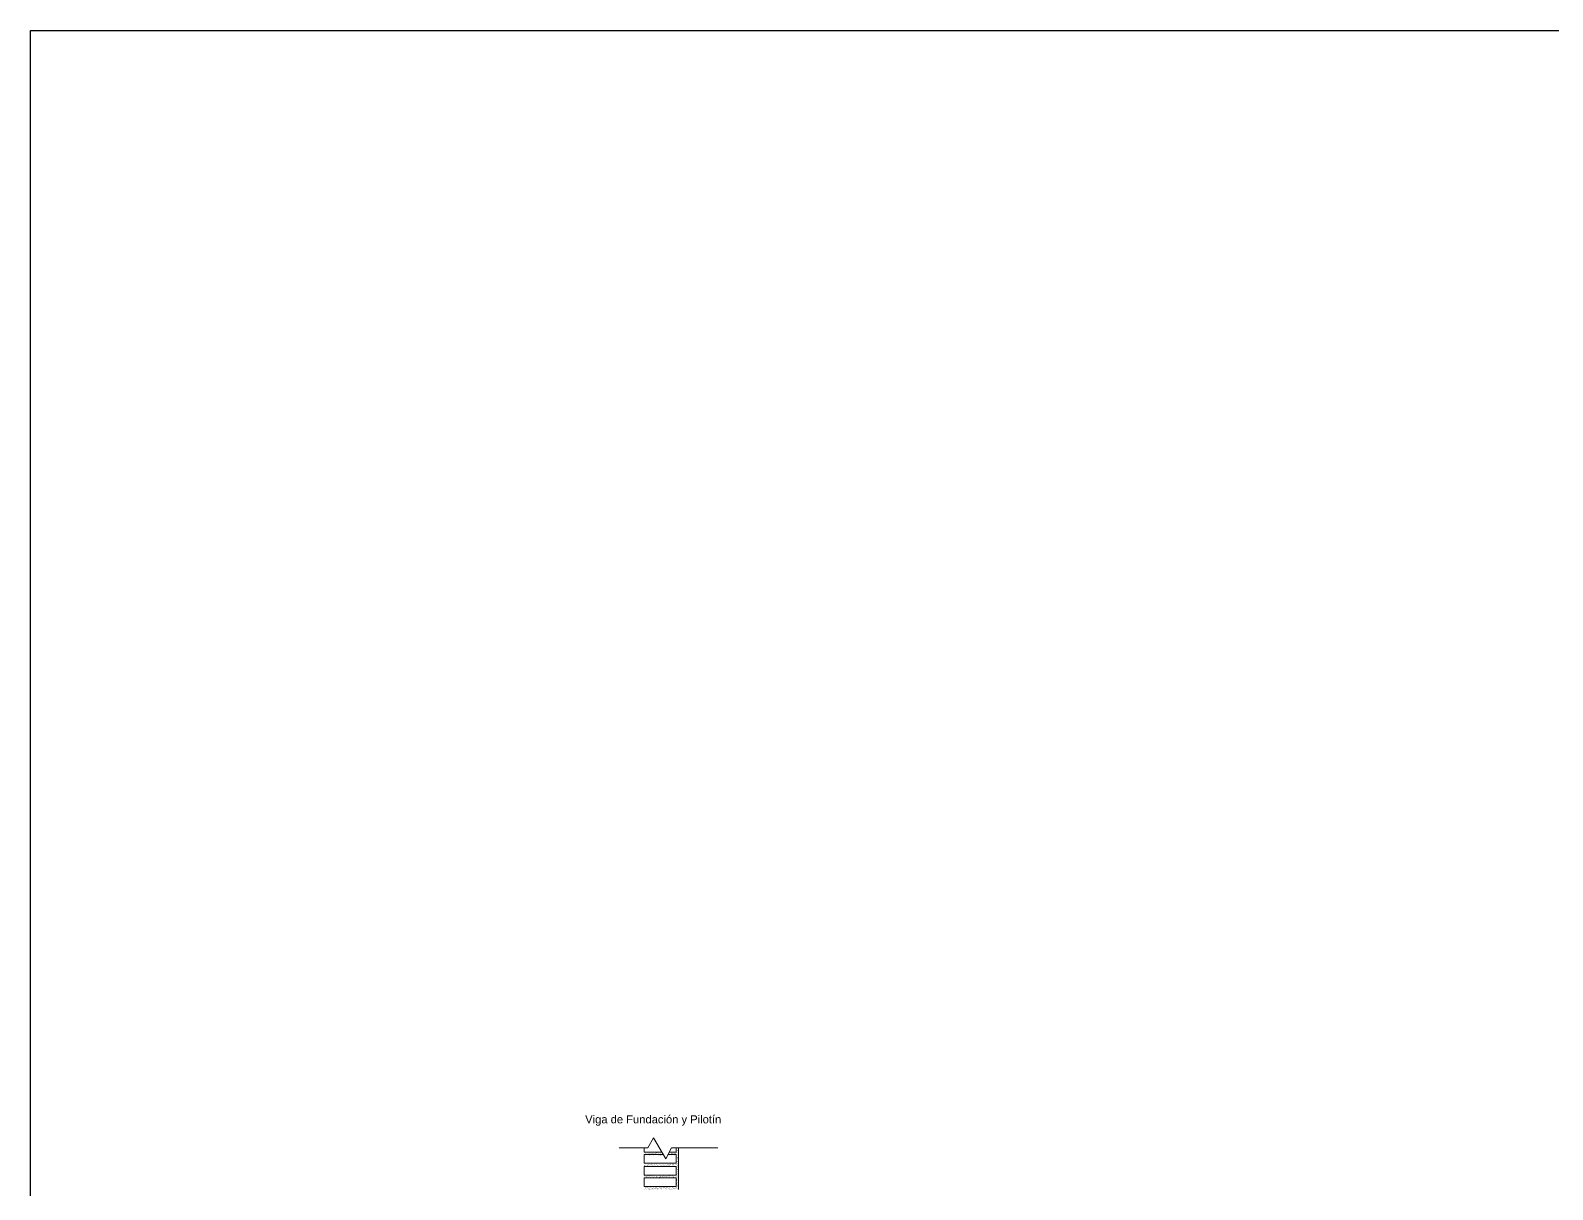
# Model space of a CAD drawing. Header units: millimetres. Extents: x 265 to 899, y -178 to 32.
# Drawn here: x 654.64 to 664.15, y -118 to -110.76 of the extents above; entities that cross this region are included whole.
import ezdxf

# ---------------------------------------------------------------- set-up
doc = ezdxf.new("R2010")
doc.units = ezdxf.units.MM
doc.header["$LTSCALE"] = 0.1
doc.header["$MEASUREMENT"] = 0
doc.linetypes.add('CONTINUA', pattern=[200, 100, 100])
doc.layers.add('00_ARQ_VISTA ATRAS', color=5, linetype='CONTINUA', lineweight=20)
doc.layers.add('00_EST_TEXTO', color=6, linetype='Continuous', lineweight=9)
doc.layers.add('00_EST_NoImprimir', color=1, linetype='Continuous', plot=False)
doc.styles.add('ARIAL', font='arial.ttf', dxfattribs={"height": 0.15})

msp = doc.modelspace()

# ---------------------------------------------------------------- linework, layer by layer
at = {"layer": '00_ARQ_VISTA ATRAS', "color": 1}
for p, q in [((658.4741, -117.7379), (658.4741, -117.7651)), ((658.6741, -117.7651), (658.6741, -117.7379)), ((658.4741, -117.7651), (658.5857, -117.7651)), ((658.631, -117.7651), (658.6741, -117.7651)), ((658.6741, -117.9101), (658.6741, -117.8715))]:
    msp.add_line(p, q, dxfattribs=at)
at = {"layer": '00_ARQ_VISTA ATRAS'}
msp.add_line((658.689, -117.9989), (658.689, -117.7379), dxfattribs=at)
at = {"layer": '00_ARQ_VISTA ATRAS', "linetype": 'Continuous'}
for p, q in [((658.4749, -117.7769), (658.4749, -117.7769)), ((658.4761, -117.778), (658.4761, -117.778)), ((658.4776, -117.7799), (658.4776, -117.7799)), ((658.481, -117.7795), (658.481, -117.7795)), ((658.4816, -117.7715), (658.4816, -117.7715)), ((658.4819, -117.7832), (658.4819, -117.7832)), ((658.4823, -117.78), (658.4823, -117.78)), ((658.4843, -117.7733), (658.4843, -117.7733)), ((658.4864, -117.7788), (658.4864, -117.7788)), ((658.4911, -117.7732), (658.4911, -117.7732)), ((658.4943, -117.7797), (658.4943, -117.7797)), ((658.4947, -117.7711), (658.4947, -117.7711)), ((658.4953, -117.7776), (658.4953, -117.7776)), ((658.4959, -117.7722), (658.4959, -117.7722)), ((658.4987, -117.7771), (658.4987, -117.7771)), ((658.5001, -117.7794), (658.5001, -117.7794)), ((658.5017, -117.7775), (658.5017, -117.7775)), ((658.5021, -117.7715), (658.5021, -117.7715)), ((658.5041, -117.7764), (658.5041, -117.7764)), ((658.5049, -117.7733), (658.5049, -117.7733)), ((658.508, -117.7733), (658.508, -117.7733)), ((658.5082, -117.7835), (658.5082, -117.7835)), ((658.5094, -117.7846), (658.5094, -117.7846)), ((658.5131, -117.7753), (658.5131, -117.7753)), ((658.5149, -117.7797), (658.5149, -117.7797)), ((658.5165, -117.7748), (658.5165, -117.7748)), ((658.5173, -117.7792), (658.5173, -117.7792)), ((658.5215, -117.7717), (658.5215, -117.7717)), ((658.5218, -117.7741), (658.5218, -117.7741)), ((658.5226, -117.7715), (658.5226, -117.7715)), ((658.5254, -117.7732), (658.5254, -117.7732)), ((658.5258, -117.7727), (658.5258, -117.7727)), ((658.528, -117.7777), (658.528, -117.7777)), ((658.5293, -117.7788), (658.5293, -117.7788)), ((658.5308, -117.7729), (658.5308, -117.7729)), ((658.5342, -117.7725), (658.5342, -117.7725)), ((658.5342, -117.7793), (658.5342, -117.7793)), ((658.535, -117.7841), (658.535, -117.7841)), ((658.5354, -117.7796), (658.5354, -117.7796)), ((658.5396, -117.7718), (658.5396, -117.7718)), ((658.5431, -117.7714), (658.5431, -117.7714)), ((658.5431, -117.7724), (658.5431, -117.7724)), ((658.5459, -117.7732), (658.5459, -117.7732)), ((658.5479, -117.7719), (658.5479, -117.7719)), ((658.5485, -117.7706), (658.5485, -117.7706)), ((658.5491, -117.773), (658.5491, -117.773)), ((658.552, -117.7701), (658.552, -117.7701)), ((658.552, -117.7786), (658.552, -117.7786)), ((658.5548, -117.7783), (658.5548, -117.7783)), ((658.5559, -117.7796), (658.5559, -117.7796)), ((658.5599, -117.7725), (658.5599, -117.7725)), ((658.5614, -117.7843), (658.5614, -117.7843)), ((658.5636, -117.7714), (658.5636, -117.7714)), ((658.5664, -117.7732), (658.5664, -117.7732)), ((658.5692, -117.7784), (658.5692, -117.7784)), ((658.5724, -117.7845), (658.5724, -117.7845)), ((658.5746, -117.7725), (658.5746, -117.7725)), ((658.5758, -117.7841), (658.5758, -117.7841)), ((658.5764, -117.7795), (658.5764, -117.7795)), ((658.5777, -117.7719), (658.5777, -117.7719)), ((658.5781, -117.7846), (658.5781, -117.7846)), ((658.5811, -117.7834), (658.5811, -117.7834)), ((658.5812, -117.7785), (658.5812, -117.7785)), ((658.5824, -117.7796), (658.5824, -117.7796)), ((658.5842, -117.7714), (658.5842, -117.7714)), ((658.5861, -117.7785), (658.5861, -117.7785)), ((658.5869, -117.7731), (658.5869, -117.7731)), ((658.5881, -117.7849), (658.5881, -117.7849)), ((658.5901, -117.7822), (658.5901, -117.7822)), ((658.5935, -117.7817), (658.5935, -117.7817)), ((658.6256, -117.7775), (658.6256, -117.7775)), ((658.628, -117.7731), (658.628, -117.7731)), ((658.629, -117.777), (658.629, -117.777)), ((658.6296, -117.7711), (658.6296, -117.7711)), ((658.63, -117.7838), (658.63, -117.7838)), ((658.6343, -117.7793), (658.6343, -117.7793)), ((658.6344, -117.7763), (658.6344, -117.7763)), ((658.6355, -117.7804), (658.6355, -117.7804)), ((658.638, -117.7777), (658.638, -117.7777)), ((658.638, -117.7794), (658.638, -117.7794)), ((658.6433, -117.7752), (658.6433, -117.7752)), ((658.6457, -117.7712), (658.6457, -117.7712)), ((658.6467, -117.7747), (658.6467, -117.7747)), ((658.6469, -117.7709), (658.6469, -117.7709)), ((658.6473, -117.7836), (658.6473, -117.7836)), ((658.6485, -117.773), (658.6485, -117.773)), ((658.6521, -117.774), (658.6521, -117.774)), ((658.6541, -117.7735), (658.6541, -117.7735)), ((658.6553, -117.7746), (658.6553, -117.7746)), ((658.6558, -117.7771), (658.6558, -117.7771)), ((658.6585, -117.7794), (658.6585, -117.7794)), ((658.661, -117.7728), (658.661, -117.7728)), ((658.6611, -117.7799), (658.6611, -117.7799)), ((658.6637, -117.771), (658.6637, -117.771)), ((658.6641, -117.7837), (658.6641, -117.7837)), ((658.6645, -117.7724), (658.6645, -117.7724)), ((658.6663, -117.7712), (658.6663, -117.7712)), ((658.669, -117.773), (658.669, -117.773)), ((658.6698, -117.7717), (658.6698, -117.7717)), ((658.673, -117.7768), (658.673, -117.7768)), ((658.6743, -117.8149), (658.6743, -117.8149)), ((658.6744, -117.7895), (658.6744, -117.7895)), ((658.6745, -117.8289), (658.6745, -117.8289)), ((658.6746, -117.7923), (658.6746, -117.7923)), ((658.6747, -117.8276), (658.6747, -117.8276)), ((658.6748, -117.8164), (658.6748, -117.8164)), ((658.6751, -117.7689), (658.6751, -117.7689)), ((658.6759, -117.7879), (658.6759, -117.7879)), ((658.676, -117.8176), (658.676, -117.8176)), ((658.6761, -117.7538), (658.6761, -117.7538)), ((658.6764, -117.8391), (658.6764, -117.8391)), ((658.6766, -117.8049), (658.6766, -117.8049)), ((658.6769, -117.8042), (658.6769, -117.8042)), ((658.6788, -117.7705), (658.6788, -117.7705)), ((658.679, -117.7794), (658.679, -117.7794)), ((658.6793, -117.8216), (658.6793, -117.8216)), ((658.6797, -117.806), (658.6797, -117.806)), ((658.6809, -117.7741), (658.6809, -117.7741)), ((658.6811, -117.7576), (658.6811, -117.7576)), ((658.6811, -117.7983), (658.6811, -117.7983)), ((658.6815, -117.7531), (658.6815, -117.7531)), ((658.6815, -117.7547), (658.6815, -117.7547)), ((658.6815, -117.7703), (658.6815, -117.7703)), ((658.6818, -117.8228), (658.6818, -117.8228)), ((658.6819, -117.783), (658.6819, -117.783)), ((658.682, -117.8042), (658.682, -117.8042)), ((658.6822, -117.77), (658.6822, -117.77)), ((658.6822, -117.8207), (658.6822, -117.8207)), ((658.6823, -117.7994), (658.6823, -117.7994)), ((658.6824, -117.7957), (658.6824, -117.7957)), ((658.6827, -117.8212), (658.6827, -117.8212)), ((658.6828, -117.8084), (658.6828, -117.8084)), ((658.6832, -117.8211), (658.6832, -117.8211)), ((658.6836, -117.8338), (658.6836, -117.8338)), ((658.6842, -117.7564), (658.6842, -117.7564)), ((658.6844, -117.7959), (658.6844, -117.7959)), ((658.6849, -117.7868), (658.6849, -117.7868)), ((658.685, -117.8225), (658.685, -117.8225)), ((658.6854, -117.8379), (658.6854, -117.8379)), ((658.6868, -117.7712), (658.6868, -117.7712)), ((658.6872, -117.7559), (658.6872, -117.7559)), ((658.6874, -117.7801), (658.6874, -117.7801)), ((658.6875, -117.8372), (658.6875, -117.8372)), ((658.6876, -117.7693), (658.6876, -117.7693)), ((658.6881, -117.8046), (658.6881, -117.8046)), ((658.6881, -117.8205), (658.6881, -117.8205)), ((658.6883, -117.7863), (658.6883, -117.7863)), ((658.6883, -117.8288), (658.6883, -117.8288)), ((658.6886, -117.7812), (658.6886, -117.7812)), ((658.6888, -117.8374), (658.6888, -117.8374)), ((658.6891, -117.7515), (658.6891, -117.7515)), ((658.4746, -117.8458), (658.4746, -117.8458)), ((658.4752, -117.8485), (658.4752, -117.8485)), ((658.4753, -117.9118), (658.4753, -117.9118)), ((658.4764, -117.8496), (658.4764, -117.8496)), ((658.4764, -117.9166), (658.4764, -117.9166)), ((658.4765, -117.8501), (658.4765, -117.8501)), ((658.4776, -117.923), (658.4776, -117.923)), ((658.4785, -117.9131), (658.4785, -117.9131)), ((658.4788, -117.9241), (658.4788, -117.9241)), ((658.4818, -117.9159), (658.4818, -117.9159)), ((658.4841, -117.8473), (658.4841, -117.8473)), ((658.4843, -117.8435), (658.4843, -117.8435)), ((658.4868, -117.9197), (658.4868, -117.9197)), ((658.4876, -117.8469), (658.4876, -117.8469)), ((658.4876, -117.8541), (658.4876, -117.8541)), ((658.4884, -117.9201), (658.4884, -117.9201)), ((658.4907, -117.9147), (658.4907, -117.9147)), ((658.4909, -117.9112), (658.4909, -117.9112)), ((658.4912, -117.9219), (658.4912, -117.9219)), ((658.4929, -117.8462), (658.4929, -117.8462)), ((658.4936, -117.8494), (658.4936, -117.8494)), ((658.4941, -117.9142), (658.4941, -117.9142)), ((658.4951, -117.8457), (658.4951, -117.8457)), ((658.4957, -117.9129), (658.4957, -117.9129)), ((658.4959, -117.9118), (658.4959, -117.9118)), ((658.4963, -117.8443), (658.4963, -117.8443)), ((658.4974, -117.9172), (658.4974, -117.9172)), ((658.4986, -117.9183), (658.4986, -117.9183)), ((658.4995, -117.9135), (658.4995, -117.9135)), ((658.5019, -117.845), (658.5019, -117.845)), ((658.5021, -117.8429), (658.5021, -117.8429)), ((658.5028, -117.8503), (658.5028, -117.8503)), ((658.504, -117.8514), (658.504, -117.8514)), ((658.5044, -117.9236), (658.5044, -117.9236)), ((658.5046, -117.9191), (658.5046, -117.9191)), ((658.5053, -117.8445), (658.5053, -117.8445)), ((658.5082, -117.8541), (658.5082, -117.8541)), ((658.5084, -117.9124), (658.5084, -117.9124)), ((658.5089, -117.9201), (658.5089, -117.9201)), ((658.5105, -117.8495), (658.5105, -117.8495)), ((658.5107, -117.8438), (658.5107, -117.8438)), ((658.5117, -117.9219), (658.5117, -117.9219)), ((658.5119, -117.9119), (658.5119, -117.9119)), ((658.5126, -117.913), (658.5126, -117.913)), ((658.5156, -117.8457), (658.5156, -117.8457)), ((658.5164, -117.9118), (658.5164, -117.9118)), ((658.5172, -117.9112), (658.5172, -117.9112)), ((658.5172, -117.9114), (658.5172, -117.9114)), ((658.5184, -117.9125), (658.5184, -117.9125)), ((658.5194, -117.8427), (658.5194, -117.8427)), ((658.5196, -117.8426), (658.5196, -117.8426)), ((658.5219, -117.9189), (658.5219, -117.9189)), ((658.5226, -117.8446), (658.5226, -117.8446)), ((658.5231, -117.8422), (658.5231, -117.8422)), ((658.5239, -117.8457), (658.5239, -117.8457)), ((658.5242, -117.9178), (658.5242, -117.9178)), ((658.5283, -117.8489), (658.5283, -117.8489)), ((658.5284, -117.8415), (658.5284, -117.8415)), ((658.5287, -117.854), (658.5287, -117.854)), ((658.5295, -117.9201), (658.5295, -117.9201)), ((658.5296, -117.8509), (658.5296, -117.8509)), ((658.5304, -117.9123), (658.5304, -117.9123)), ((658.5307, -117.9238), (658.5307, -117.9238)), ((658.5308, -117.925), (658.5308, -117.925)), ((658.532, -117.9249), (658.532, -117.9249)), ((658.5322, -117.9218), (658.5322, -117.9218)), ((658.5361, -117.8457), (658.5361, -117.8457)), ((658.5362, -117.8428), (658.5362, -117.8428)), ((658.5369, -117.9117), (658.5369, -117.9117)), ((658.5374, -117.8403), (658.5374, -117.8403)), ((658.5387, -117.9189), (658.5387, -117.9189)), ((658.544, -117.912), (658.544, -117.912)), ((658.5455, -117.8486), (658.5455, -117.8486)), ((658.5476, -117.9121), (658.5476, -117.9121)), ((658.548, -117.9248), (658.548, -117.9248)), ((658.5492, -117.854), (658.5492, -117.854)), ((658.5494, -117.8451), (658.5494, -117.8451)), ((658.55, -117.92), (658.55, -117.92)), ((658.55, -117.924), (658.55, -117.924)), ((658.5506, -117.918), (658.5506, -117.918)), ((658.5518, -117.9191), (658.5518, -117.9191)), ((658.5528, -117.9218), (658.5528, -117.9218)), ((658.5534, -117.9235), (658.5534, -117.9235)), ((658.554, -117.8421), (658.554, -117.8421)), ((658.5545, -117.8548), (658.5545, -117.8548)), ((658.556, -117.8511), (658.556, -117.8511)), ((658.5565, -117.9183), (658.5565, -117.9183)), ((658.5567, -117.8456), (658.5567, -117.8456)), ((658.5572, -117.8523), (658.5572, -117.8523)), ((658.5574, -117.9117), (658.5574, -117.9117)), ((658.5575, -117.9244), (658.5575, -117.9244)), ((658.5588, -117.9228), (658.5588, -117.9228)), ((658.5612, -117.8542), (658.5612, -117.8542)), ((658.5624, -117.8487), (658.5624, -117.8487)), ((658.5645, -117.9122), (658.5645, -117.9122)), ((658.5646, -117.8538), (658.5646, -117.8538)), ((658.5649, -117.9249), (658.5649, -117.9249)), ((658.5677, -117.9216), (658.5677, -117.9216)), ((658.5697, -117.8539), (658.5697, -117.8539)), ((658.57, -117.8531), (658.57, -117.8531)), ((658.5704, -117.9122), (658.5704, -117.9122)), ((658.5705, -117.92), (658.5705, -117.92)), ((658.5712, -117.9212), (658.5712, -117.9212)), ((658.5713, -117.8419), (658.5713, -117.8419)), ((658.5716, -117.9133), (658.5716, -117.9133)), ((658.5717, -117.8546), (658.5717, -117.8546)), ((658.5733, -117.9218), (658.5733, -117.9218)), ((658.5738, -117.9181), (658.5738, -117.9181)), ((658.5758, -117.8454), (658.5758, -117.8454)), ((658.5765, -117.9205), (658.5765, -117.9205)), ((658.577, -117.8465), (658.577, -117.8465)), ((658.5772, -117.8456), (658.5772, -117.8456)), ((658.5773, -117.9186), (658.5773, -117.9186)), ((658.578, -117.9116), (658.578, -117.9116)), ((658.5789, -117.8519), (658.5789, -117.8519)), ((658.5802, -117.8481), (658.5802, -117.8481)), ((658.5823, -117.8514), (658.5823, -117.8514)), ((658.5823, -117.9116), (658.5823, -117.9116)), ((658.5827, -117.8517), (658.5827, -117.8517)), ((658.5827, -117.9243), (658.5827, -117.9243)), ((658.5839, -117.9246), (658.5839, -117.9246)), ((658.5855, -117.9193), (658.5855, -117.9193)), ((658.5877, -117.8507), (658.5877, -117.8507)), ((658.5882, -117.842), (658.5882, -117.842)), ((658.5886, -117.8547), (658.5886, -117.8547)), ((658.5889, -117.9188), (658.5889, -117.9188)), ((658.5903, -117.8539), (658.5903, -117.8539)), ((658.5906, -117.9182), (658.5906, -117.9182)), ((658.591, -117.92), (658.591, -117.92)), ((658.5938, -117.9217), (658.5938, -117.9217)), ((658.5943, -117.9181), (658.5943, -117.9181)), ((658.5967, -117.8496), (658.5967, -117.8496)), ((658.5968, -117.8407), (658.5968, -117.8407)), ((658.5971, -117.9128), (658.5971, -117.9128)), ((658.5975, -117.8479), (658.5975, -117.8479)), ((658.5977, -117.8456), (658.5977, -117.8456)), ((658.5985, -117.9116), (658.5985, -117.9116)), ((658.5995, -117.9113), (658.5995, -117.9113)), ((658.5999, -117.924), (658.5999, -117.924)), ((658.6001, -117.8491), (658.6001, -117.8491)), ((658.6025, -117.8459), (658.6025, -117.8459)), ((658.6032, -117.9169), (658.6032, -117.9169)), ((658.6037, -117.9188), (658.6037, -117.9188)), ((658.6049, -117.9199), (658.6049, -117.9199)), ((658.6054, -117.8484), (658.6054, -117.8484)), ((658.606, -117.8413), (658.606, -117.8413)), ((658.6064, -117.854), (658.6064, -117.854)), ((658.6067, -117.9165), (658.6067, -117.9165)), ((658.6084, -117.9175), (658.6084, -117.9175)), ((658.6091, -117.852), (658.6091, -117.852)), ((658.6103, -117.8531), (658.6103, -117.8531)), ((658.6108, -117.8539), (658.6108, -117.8539)), ((658.6115, -117.9199), (658.6115, -117.9199)), ((658.612, -117.9158), (658.612, -117.9158)), ((658.6143, -117.8479), (658.6143, -117.8479)), ((658.6143, -117.9217), (658.6143, -117.9217)), ((658.6144, -117.8472), (658.6144, -117.8472)), ((658.6164, -117.9114), (658.6164, -117.9114)), ((658.6168, -117.9241), (658.6168, -117.9241)), ((658.6178, -117.8468), (658.6178, -117.8468)), ((658.6182, -117.8455), (658.6182, -117.8455)), ((658.619, -117.9116), (658.619, -117.9116)), ((658.621, -117.9146), (658.621, -117.9146)), ((658.6223, -117.8402), (658.6223, -117.8402)), ((658.6232, -117.8411), (658.6232, -117.8411)), ((658.6232, -117.8461), (658.6232, -117.8461)), ((658.6235, -117.913), (658.6235, -117.913)), ((658.6236, -117.8538), (658.6236, -117.8538)), ((658.6244, -117.9142), (658.6244, -117.9142)), ((658.6247, -117.9141), (658.6247, -117.9141)), ((658.6257, -117.9173), (658.6257, -117.9173)), ((658.6289, -117.8462), (658.6289, -117.8462)), ((658.6297, -117.9135), (658.6297, -117.9135)), ((658.6301, -117.8473), (658.6301, -117.8473)), ((658.6304, -117.9194), (658.6304, -117.9194)), ((658.6313, -117.8538), (658.6313, -117.8538)), ((658.6321, -117.8449), (658.6321, -117.8449)), ((658.6321, -117.8473), (658.6321, -117.8473)), ((658.6321, -117.9199), (658.6321, -117.9199)), ((658.6342, -117.9108), (658.6342, -117.9108)), ((658.6346, -117.9235), (658.6346, -117.9235)), ((658.6348, -117.9217), (658.6348, -117.9217)), ((658.6356, -117.8444), (658.6356, -117.8444)), ((658.6358, -117.8525), (658.6358, -117.8525)), ((658.6387, -117.9123), (658.6387, -117.9123)), ((658.6388, -117.8455), (658.6388, -117.8455)), ((658.6395, -117.9115), (658.6395, -117.9115)), ((658.6401, -117.8412), (658.6401, -117.8412)), ((658.6405, -117.8539), (658.6405, -117.8539)), ((658.6409, -117.8437), (658.6409, -117.8437)), ((658.6421, -117.9118), (658.6421, -117.9118)), ((658.6426, -117.9174), (658.6426, -117.9174)), ((658.6475, -117.9111), (658.6475, -117.9111)), ((658.6487, -117.8404), (658.6487, -117.8404)), ((658.6494, -117.8471), (658.6494, -117.8471)), ((658.6499, -117.8415), (658.6499, -117.8415)), ((658.6499, -117.8426), (658.6499, -117.8426)), ((658.6503, -117.9136), (658.6503, -117.9136)), ((658.6514, -117.9106), (658.6514, -117.9106)), ((658.6518, -117.8538), (658.6518, -117.8538)), ((658.6519, -117.9233), (658.6519, -117.9233)), ((658.6526, -117.9198), (658.6526, -117.9198)), ((658.6533, -117.8421), (658.6533, -117.8421)), ((658.6554, -117.9216), (658.6554, -117.9216)), ((658.6557, -117.8468), (658.6557, -117.8468)), ((658.6568, -117.9196), (658.6568, -117.9196)), ((658.6579, -117.8406), (658.6579, -117.8406)), ((658.658, -117.9207), (658.658, -117.9207)), ((658.6583, -117.8533), (658.6583, -117.8533)), ((658.6587, -117.8414), (658.6587, -117.8414)), ((658.6593, -117.8454), (658.6593, -117.8454)), ((658.6601, -117.9115), (658.6601, -117.9115)), ((658.6604, -117.9167), (658.6604, -117.9167)), ((658.6622, -117.8528), (658.6622, -117.8528)), ((658.6634, -117.8539), (658.6634, -117.8539)), ((658.6662, -117.8472), (658.6662, -117.8472)), ((658.6676, -117.8402), (658.6676, -117.8402)), ((658.6683, -117.9106), (658.6683, -117.9106)), ((658.6687, -117.9233), (658.6687, -117.9233)), ((658.6713, -117.925), (658.6713, -117.925)), ((658.6723, -117.8538), (658.6723, -117.8538)), ((658.6731, -117.9198), (658.6731, -117.9198)), ((658.6742, -117.9076), (658.6742, -117.9076)), ((658.6751, -117.8403), (658.6751, -117.8403)), ((658.6751, -117.8555), (658.6751, -117.8555)), ((658.6753, -117.895), (658.6753, -117.895)), ((658.6755, -117.841), (658.6755, -117.841)), ((658.6755, -117.853), (658.6755, -117.853)), ((658.6757, -117.8651), (658.6757, -117.8651)), ((658.6759, -117.8657), (658.6759, -117.8657)), ((658.6759, -117.9216), (658.6759, -117.9216)), ((658.6764, -117.8784), (658.6764, -117.8784)), ((658.6764, -117.8897), (658.6764, -117.8897)), ((658.6766, -117.9138), (658.6766, -117.9138)), ((658.6768, -117.8911), (658.6768, -117.8911)), ((658.6769, -117.8663), (658.6769, -117.8663)), ((658.6769, -117.8902), (658.6769, -117.8902)), ((658.6771, -117.856), (658.6771, -117.856)), ((658.6772, -117.9038), (658.6772, -117.9038)), ((658.6776, -117.9072), (658.6776, -117.9072)), ((658.6776, -117.9165), (658.6776, -117.9165)), ((658.6777, -117.8703), (658.6777, -117.8703)), ((658.6778, -117.915), (658.6778, -117.915)), ((658.678, -117.9292), (658.678, -117.9292)), ((658.6798, -117.8454), (658.6798, -117.8454)), ((658.6798, -117.8727), (658.6798, -117.8727)), ((658.6803, -117.9239), (658.6803, -117.9239)), ((658.6805, -117.872), (658.6805, -117.872)), ((658.6806, -117.9115), (658.6806, -117.9115)), ((658.682, -117.847), (658.682, -117.847)), ((658.6825, -117.8553), (658.6825, -117.8553)), ((658.6827, -117.8715), (658.6827, -117.8715)), ((658.6829, -117.8957), (658.6829, -117.8957)), ((658.683, -117.8868), (658.683, -117.8868)), ((658.683, -117.9065), (658.683, -117.9065)), ((658.6832, -117.8481), (658.6832, -117.8481)), ((658.6832, -117.8723), (658.6832, -117.8723)), ((658.6836, -117.9202), (658.6836, -117.9202)), ((658.6837, -117.9234), (658.6837, -117.9234)), ((658.684, -117.8465), (658.684, -117.8465)), ((658.6841, -117.8968), (658.6841, -117.8968)), ((658.6844, -117.8592), (658.6844, -117.8592)), ((658.6849, -117.8719), (658.6849, -117.8719)), ((658.6851, -117.8619), (658.6851, -117.8619)), ((658.6853, -117.8846), (658.6853, -117.8846)), ((658.6857, -117.8973), (658.6857, -117.8973)), ((658.6858, -117.8885), (658.6858, -117.8885)), ((658.6858, -117.889), (658.6858, -117.889)), ((658.6859, -117.928), (658.6859, -117.928)), ((658.6861, -117.91), (658.6861, -117.91)), ((658.6865, -117.9227), (658.6865, -117.9227)), ((658.6883, -117.9033), (658.6883, -117.9033)), ((658.6886, -117.8716), (658.6886, -117.8716)), ((658.689, -117.8533), (658.689, -117.8533)), ((658.689, -117.9227), (658.689, -117.9227)), ((658.6901, -117.9262), (658.6901, -117.9262)), ((658.4792, -117.9962), (658.4792, -117.9962)), ((658.4795, -117.9844), (658.4795, -117.9844)), ((658.481, -117.9893), (658.481, -117.9893)), ((658.4814, -117.9944), (658.4814, -117.9944)), ((658.483, -117.984), (658.483, -117.984)), ((658.4883, -117.9833), (658.4883, -117.9833)), ((658.4889, -117.9832), (658.4889, -117.9832)), ((658.4892, -117.9862), (658.4892, -117.9862)), ((658.4893, -117.9959), (658.4893, -117.9959)), ((658.492, -117.9841), (658.492, -117.9841)), ((658.492, -117.988), (658.492, -117.988)), ((658.4932, -117.9852), (658.4932, -117.9852)), ((658.4973, -117.9821), (658.4973, -117.9821)), ((658.4982, -117.9891), (658.4982, -117.9891)), ((658.499, -117.9904), (658.499, -117.9904)), ((658.5007, -117.9816), (658.5007, -117.9816)), ((658.502, -117.9943), (658.502, -117.9943)), ((658.5033, -117.9984), (658.5033, -117.9984)), ((658.5055, -117.9964), (658.5055, -117.9964)), ((658.5061, -117.9809), (658.5061, -117.9809)), ((658.5067, -117.9826), (658.5067, -117.9826)), ((658.5067, -117.9976), (658.5067, -117.9976)), ((658.5068, -117.9979), (658.5068, -117.9979)), ((658.5071, -117.9953), (658.5071, -117.9953)), ((658.5097, -117.9862), (658.5097, -117.9862)), ((658.5121, -117.9972), (658.5121, -117.9972)), ((658.5125, -117.9879), (658.5125, -117.9879)), ((658.5151, -117.9892), (658.5151, -117.9892)), ((658.5188, -117.9846), (658.5188, -117.9846)), ((658.5211, -117.996), (658.5211, -117.996)), ((658.5225, -117.9943), (658.5225, -117.9943)), ((658.524, -117.9824), (658.524, -117.9824)), ((658.5244, -117.9951), (658.5244, -117.9951)), ((658.5245, -117.9956), (658.5245, -117.9956)), ((658.5253, -117.9907), (658.5253, -117.9907)), ((658.5266, -117.9918), (658.5266, -117.9918)), ((658.5299, -117.9949), (658.5299, -117.9949)), ((658.5302, -117.9861), (658.5302, -117.9861)), ((658.5323, -117.997), (658.5323, -117.997)), ((658.5329, -117.9885), (658.5329, -117.9885)), ((658.533, -117.9879), (658.533, -117.9879)), ((658.5388, -117.9937), (658.5388, -117.9937)), ((658.5408, -117.9824), (658.5408, -117.9824)), ((658.5412, -117.9951), (658.5412, -117.9951)), ((658.5423, -117.9932), (658.5423, -117.9932)), ((658.543, -117.9943), (658.543, -117.9943)), ((658.5452, -117.9849), (658.5452, -117.9849)), ((658.5464, -117.986), (658.5464, -117.986)), ((658.5476, -117.9925), (658.5476, -117.9925)), ((658.5501, -117.9883), (658.5501, -117.9883)), ((658.5507, -117.9861), (658.5507, -117.9861)), ((658.5521, -117.9912), (658.5521, -117.9912)), ((658.5535, -117.9879), (658.5535, -117.9879)), ((658.5566, -117.9913), (658.5566, -117.9913)), ((658.5586, -117.9818), (658.5586, -117.9818)), ((658.5587, -117.9972), (658.5587, -117.9972)), ((658.559, -117.9945), (658.559, -117.9945)), ((658.5599, -117.9984), (658.5599, -117.9984)), ((658.56, -117.9909), (658.56, -117.9909)), ((658.5635, -117.9942), (658.5635, -117.9942)), ((658.5654, -117.9902), (658.5654, -117.9902)), ((658.5662, -117.9802), (658.5662, -117.9802)), ((658.567, -117.9884), (658.567, -117.9884)), ((658.5713, -117.986), (658.5713, -117.986)), ((658.5719, -117.9855), (658.5719, -117.9855)), ((658.574, -117.9878), (658.574, -117.9878)), ((658.5743, -117.989), (658.5743, -117.989)), ((658.5759, -117.9816), (658.5759, -117.9816)), ((658.5763, -117.9943), (658.5763, -117.9943)), ((658.5777, -117.9886), (658.5777, -117.9886)), ((658.5785, -117.9915), (658.5785, -117.9915)), ((658.5797, -117.9926), (658.5797, -117.9926)), ((658.5831, -117.9879), (658.5831, -117.9879)), ((658.5841, -117.9942), (658.5841, -117.9942)), ((658.5848, -117.9878), (658.5848, -117.9878)), ((658.5854, -117.9978), (658.5854, -117.9978)), ((658.5918, -117.986), (658.5918, -117.986)), ((658.592, -117.9867), (658.592, -117.9867)), ((658.5927, -117.9817), (658.5927, -117.9817)), ((658.5931, -117.9944), (658.5931, -117.9944)), ((658.5946, -117.9878), (658.5946, -117.9878)), ((658.5955, -117.9862), (658.5955, -117.9862)), ((658.5983, -117.9857), (658.5983, -117.9857)), ((658.5995, -117.9868), (658.5995, -117.9868)), ((658.6008, -117.9855), (658.6008, -117.9855)), ((658.602, -117.9875), (658.602, -117.9875)), ((658.6046, -117.9942), (658.6046, -117.9942)), ((658.6052, -117.992), (658.6052, -117.992)), ((658.6098, -117.9843), (658.6098, -117.9843)), ((658.6105, -117.981), (658.6105, -117.981)), ((658.6109, -117.9937), (658.6109, -117.9937)), ((658.6118, -117.9981), (658.6118, -117.9981)), ((658.6123, -117.986), (658.6123, -117.986)), ((658.6132, -117.9839), (658.6132, -117.9839)), ((658.6151, -117.9877), (658.6151, -117.9877)), ((658.6186, -117.9832), (658.6186, -117.9832)), ((658.6189, -117.9876), (658.6189, -117.9876)), ((658.6193, -117.981), (658.6193, -117.981)), ((658.625, -117.9863), (658.625, -117.9863)), ((658.6251, -117.9941), (658.6251, -117.9941)), ((658.6275, -117.982), (658.6275, -117.982)), ((658.6278, -117.9808), (658.6278, -117.9808)), ((658.6282, -117.9935), (658.6282, -117.9935)), ((658.631, -117.9816), (658.631, -117.9816)), ((658.6316, -117.9923), (658.6316, -117.9923)), ((658.6328, -117.9859), (658.6328, -117.9859)), ((658.6328, -117.9934), (658.6328, -117.9934)), ((658.6336, -117.9983), (658.6336, -117.9983)), ((658.6356, -117.9877), (658.6356, -117.9877)), ((658.6363, -117.9808), (658.6363, -117.9808)), ((658.6367, -117.987), (658.6367, -117.987)), ((658.637, -117.9978), (658.637, -117.9978)), ((658.6385, -117.9986), (658.6385, -117.9986)), ((658.6424, -117.9971), (658.6424, -117.9971)), ((658.6446, -117.9809), (658.6446, -117.9809)), ((658.6449, -117.9805), (658.6449, -117.9805)), ((658.645, -117.9936), (658.645, -117.9936)), ((658.6456, -117.9941), (658.6456, -117.9941)), ((658.6513, -117.9959), (658.6513, -117.9959)), ((658.6514, -117.9865), (658.6514, -117.9865)), ((658.6526, -117.9876), (658.6526, -117.9876)), ((658.6534, -117.9859), (658.6534, -117.9859)), ((658.6539, -117.9868), (658.6539, -117.9868)), ((658.6548, -117.9955), (658.6548, -117.9955)), ((658.6561, -117.9877), (658.6561, -117.9877)), ((658.6584, -117.9929), (658.6584, -117.9929)), ((658.6601, -117.9948), (658.6601, -117.9948)), ((658.6624, -117.9802), (658.6624, -117.9802)), ((658.6628, -117.9929), (658.6628, -117.9929)), ((658.6649, -117.9989), (658.6649, -117.9989)), ((658.6661, -117.994), (658.6661, -117.994)), ((658.6691, -117.9936), (658.6691, -117.9936)), ((658.6708, -117.9868), (658.6708, -117.9868)), ((658.6712, -117.9807), (658.6712, -117.9807)), ((658.6724, -117.9818), (658.6724, -117.9818)), ((658.6725, -117.9931), (658.6725, -117.9931)), ((658.6739, -117.9859), (658.6739, -117.9859)), ((658.6747, -117.9587), (658.6747, -117.9587)), ((658.676, -117.961), (658.676, -117.961)), ((658.6767, -117.9876), (658.6767, -117.9876)), ((658.6773, -117.9384), (658.6773, -117.9384)), ((658.6774, -117.9413), (658.6774, -117.9413)), ((658.6775, -117.9625), (658.6775, -117.9625)), ((658.6779, -117.9924), (658.6779, -117.9924)), ((658.6781, -117.9583), (658.6781, -117.9583)), ((658.6782, -117.9871), (658.6782, -117.9871)), ((658.6784, -117.9363), (658.6784, -117.9363)), ((658.6784, -117.9419), (658.6784, -117.9419)), ((658.6787, -117.9637), (658.6787, -117.9637)), ((658.6788, -117.9546), (658.6788, -117.9546)), ((658.6793, -117.9673), (658.6793, -117.9673)), ((658.6797, -117.98), (658.6797, -117.98)), ((658.6801, -117.9927), (658.6801, -117.9927)), ((658.6807, -117.975), (658.6807, -117.975)), ((658.6812, -117.9381), (658.6812, -117.9381)), ((658.6813, -117.9775), (658.6813, -117.9775)), ((658.6835, -117.9576), (658.6835, -117.9576)), ((658.6838, -117.9444), (658.6838, -117.9444)), ((658.6838, -117.9528), (658.6838, -117.9528)), ((658.6842, -117.9745), (658.6842, -117.9745)), ((658.6845, -117.9689), (658.6845, -117.9689)), ((658.6847, -117.9931), (658.6847, -117.9931)), ((658.685, -117.9455), (658.685, -117.9455)), ((658.6859, -117.9942), (658.6859, -117.9942)), ((658.6863, -117.9401), (658.6863, -117.9401)), ((658.6865, -117.9546), (658.6865, -117.9546)), ((658.6867, -117.994), (658.6867, -117.994)), ((658.6868, -117.9913), (658.6868, -117.9913)), ((658.6869, -117.9354), (658.6869, -117.9354)), ((658.6873, -117.9481), (658.6873, -117.9481)), ((658.6878, -117.9608), (658.6878, -117.9608)), ((658.6882, -117.9735), (658.6882, -117.9735)), ((658.6886, -117.9862), (658.6886, -117.9862)), ((658.689, -117.9989), (658.689, -117.9989)), ((658.6891, -117.9693), (658.6891, -117.9693)), ((658.6895, -117.9738), (658.6895, -117.9738)), ((658.6898, -117.9397), (658.6898, -117.9397)), ((658.6903, -117.9908), (658.6903, -117.9908))]:
    msp.add_line(p, q, dxfattribs=at)
at = {"layer": '00_ARQ_VISTA ATRAS', "color": 6, "lineweight": 18}
msp.add_lwpolyline([(658.319, -117.7379), (658.4966, -117.7379), (658.5327, -117.6749), (658.6104, -117.807), (658.6444, -117.7379), (658.9347, -117.7379)], dxfattribs=at)
at = {"layer": '00_ARQ_VISTA ATRAS', "color": 1}
for points in [[(658.5945, -117.7801), (658.4741, -117.7801), (658.4741, -117.8351), (658.6741, -117.8351)], [(658.6741, -117.8351), (658.6741, -117.7801), (658.6236, -117.7801)], [(658.6741, -117.9101), (658.6741, -117.8551), (658.4741, -117.8551), (658.4741, -117.9101), (658.6741, -117.9101)], [(658.4741, -117.8715), (658.4741, -117.9101), (658.6741, -117.9101)], [(658.6741, -117.9801), (658.6741, -117.9251), (658.4741, -117.9251), (658.4741, -117.9801), (658.6741, -117.9801)]]:
    msp.add_lwpolyline(points, dxfattribs=at)
at = {"layer": '00_EST_NoImprimir'}
msp.add_lwpolyline([(654.6394, -110.7577), (695.385, -110.7577), (695.385, -134.7704), (654.6394, -134.7704)], close=True, dxfattribs=at)

# ---------------------------------------------------------------- texts
at = {"layer": '00_EST_TEXTO', "insert": (658.1057, -117.5353), "char_height": 0.05, "width": 2.105724, "attachment_point": 1, "style": 'ARIAL'}
msp.add_mtext('Viga de Fundación y Pilotín', dxfattribs=at)

doc.saveas('drawing.dxf')
